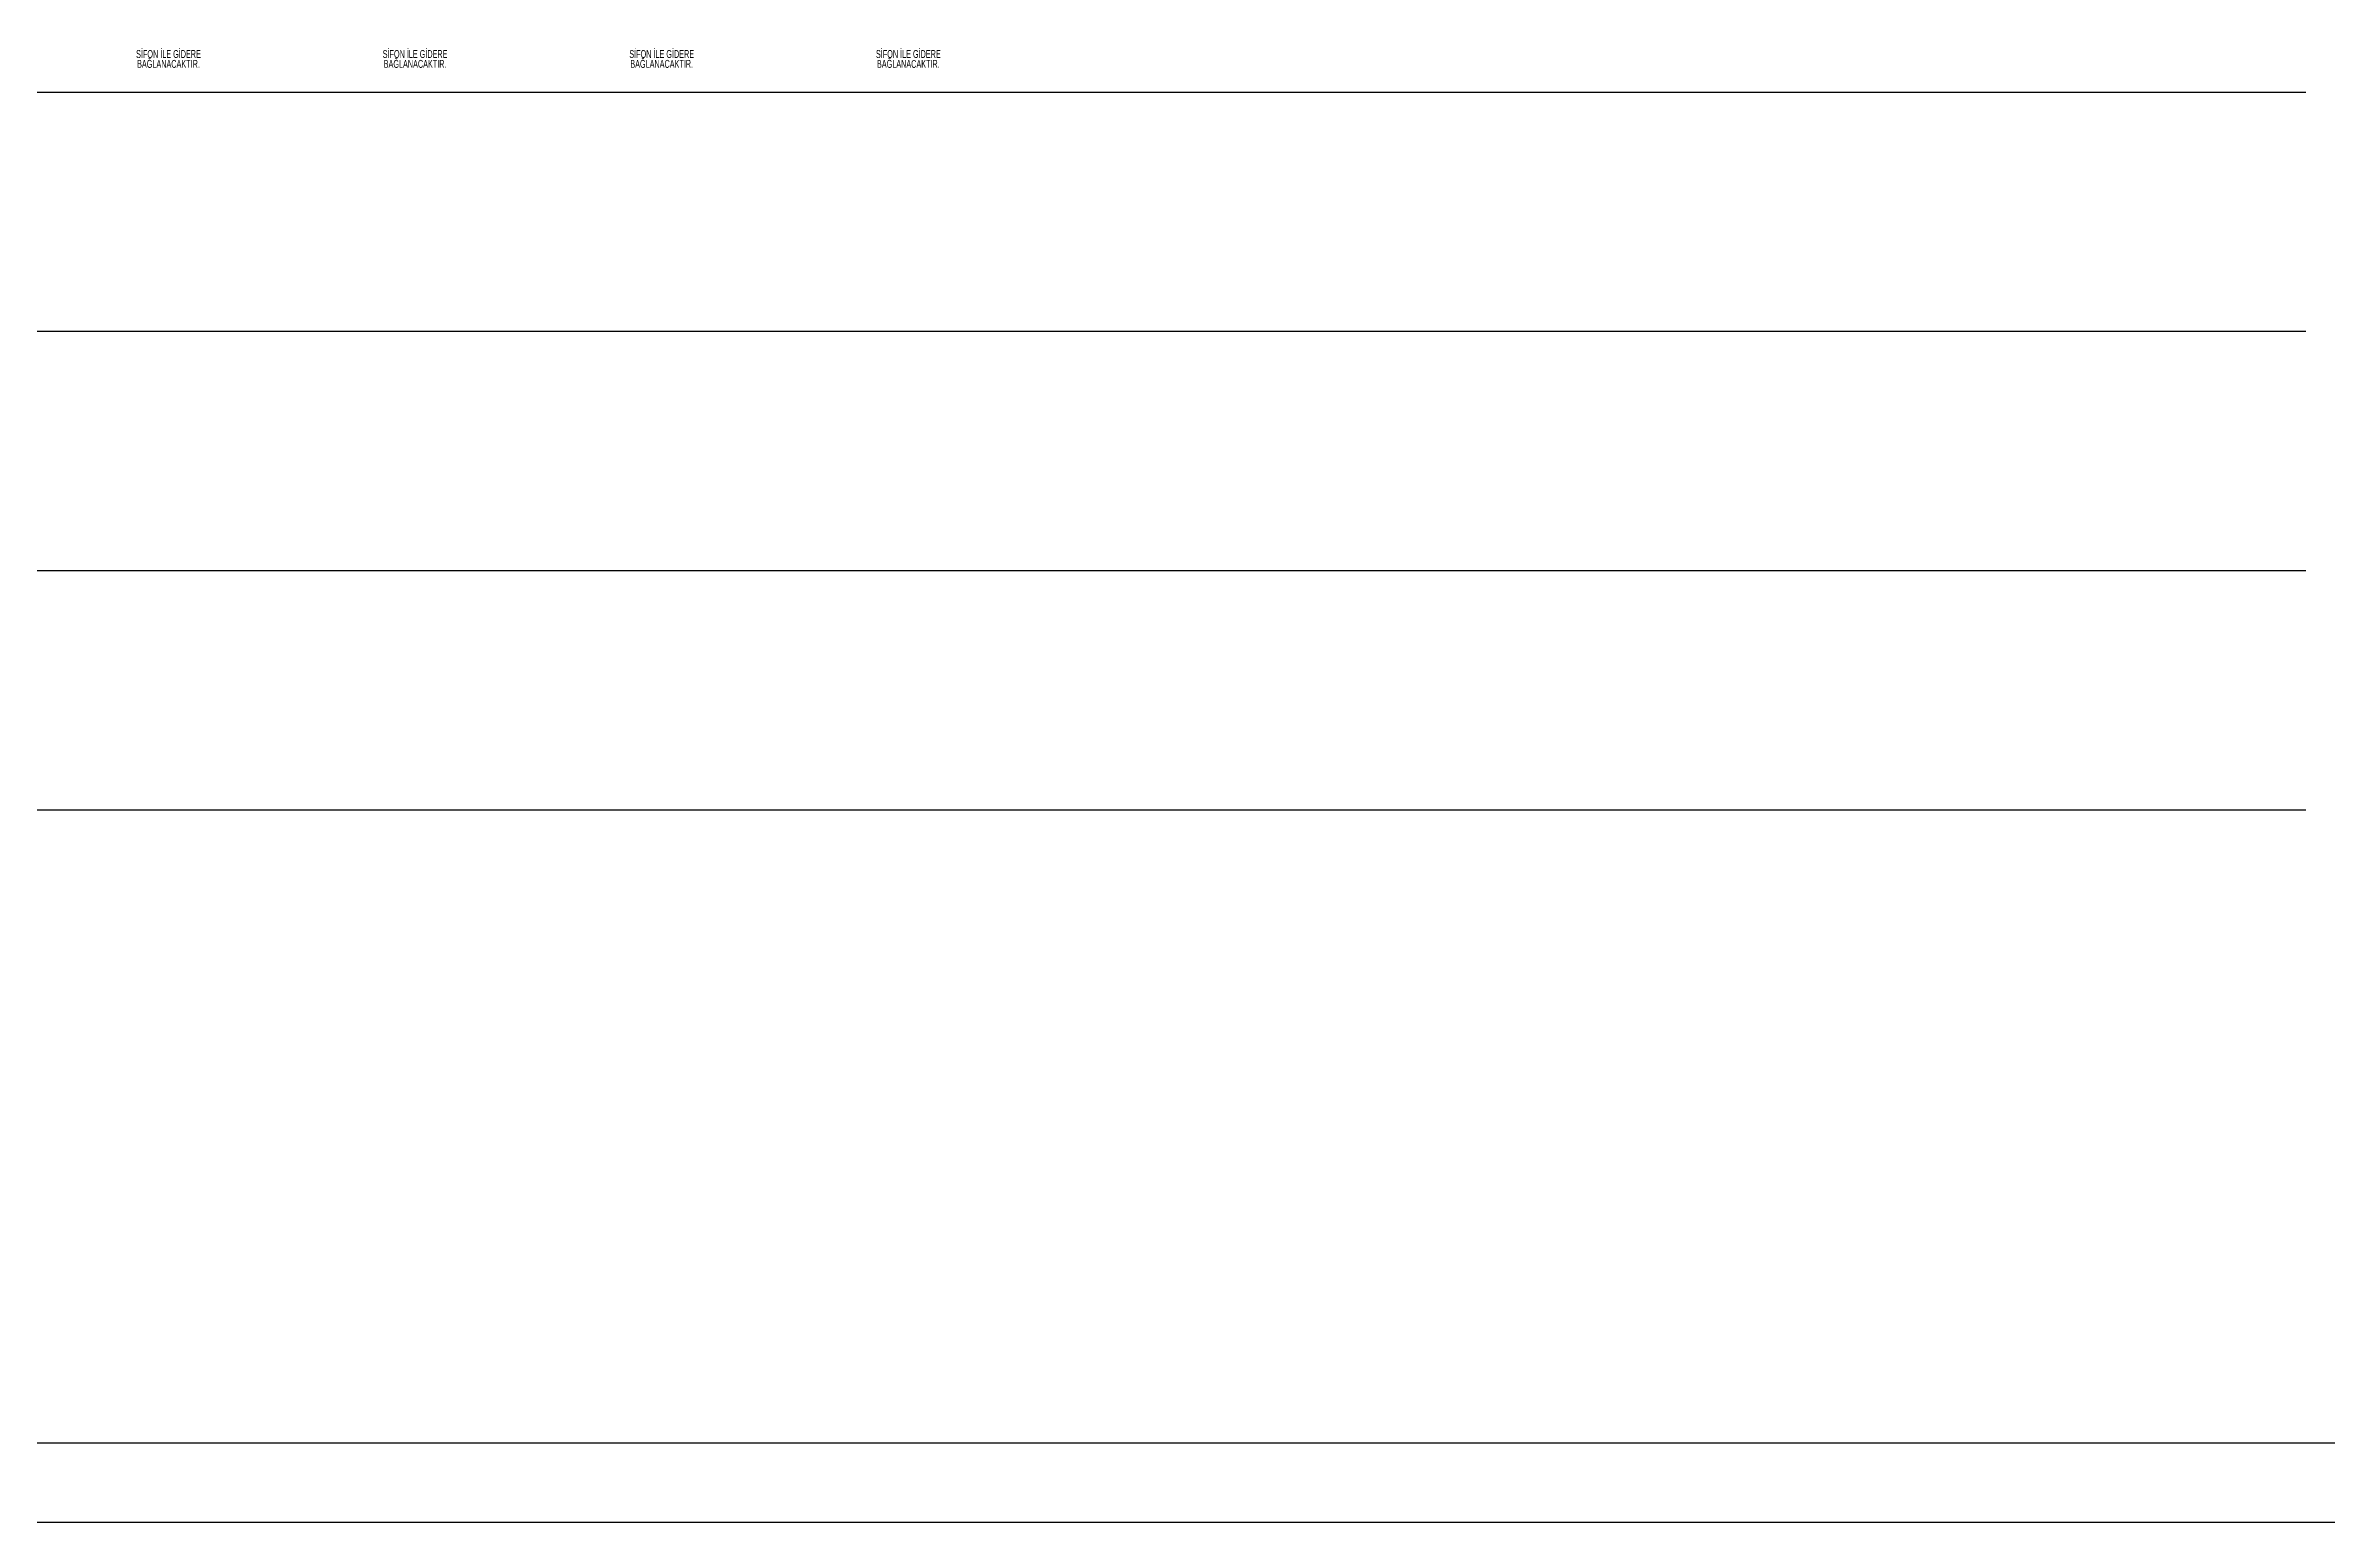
# Model space of a CAD drawing. Header units: centimetres. Extents: x 221889 to 261255, y -30032 to -21832.
# Drawn here: x 249680 to 255450, y -30032 to -26297 of the extents above; entities that cross this region are included whole.
import ezdxf

# ---------------------------------------------------------------- set-up
doc = ezdxf.new("R2010")
doc.units = ezdxf.units.CM
doc.header["$LTSCALE"] = 0.2
doc.layers.add('1-BASLIK', color=53, linetype='Continuous', lineweight=25)
doc.layers.add('T-DTEXT', color=9, linetype='Continuous')
doc.layers.add('T-TEXT', color=85, linetype='Continuous')
doc.styles.add('LUCIDASANS', font='arial.ttf', dxfattribs={"width": 0.8})

msp = doc.modelspace()

# ---------------------------------------------------------------- linework, layer by layer
at = {"layer": '1-BASLIK'}
for points in [[(221888.7, -30031.8), (221888.7, -21831.8), (261254.9, -21831.8), (261254.9, -30031.8)], [(258354.9, -29831.8), (222088.7, -29831.8), (222088.7, -22031.8), (258354.9, -22031.8)]]:
    msp.add_lwpolyline(points, close=True, dxfattribs=at)
at = {"layer": 'T-TEXT', "color": 7}
for p, q in [((222949.4, -26414.5), (255397.7, -26414.5)), ((222949.4, -27019.5), (255397.7, -27019.5)), ((222949.4, -27624.5), (255397.7, -27624.5)), ((222949.4, -28229.5), (255397.7, -28229.5))]:
    msp.add_line(p, q, dxfattribs=at)

# ---------------------------------------------------------------- texts
at = {"layer": 'T-DTEXT', "lineweight": -3, "char_height": 20, "width": 159.171, "attachment_point": 5, "line_spacing_factor": 0.748961, "style": 'LUCIDASANS'}
for insert in [(249990.4, -26331, 0), (250614.3, -26331, 0), (251238.2, -26331, 0), (251862.2, -26331, 0)]:
    msp.add_mtext('{\\W0.6;SİFON İLE GİDERE BAĞLANACAKTIR.}', dxfattribs=dict(at, insert=insert))

doc.saveas('drawing.dxf')
